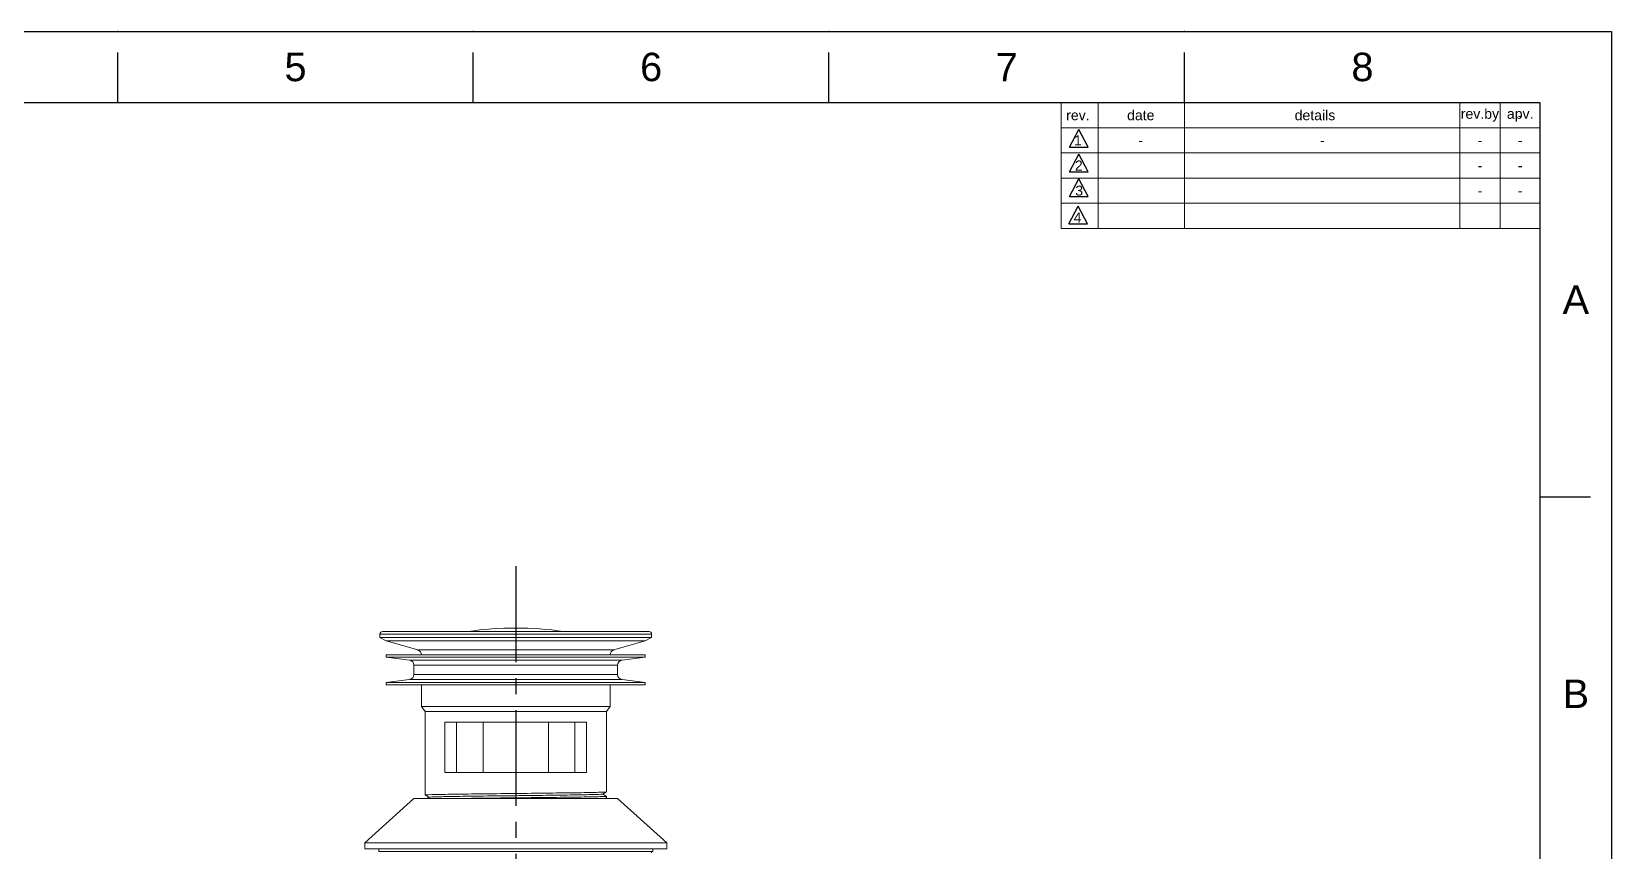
# Model space of a CAD drawing. Header units: millimetres. Extents: x -121 to 473, y -80 to 340.
# Drawn here: x 158.4 to 472.5, y 177 to 340 of the extents above; entities that cross this region are included whole.
import ezdxf

# ---------------------------------------------------------------- set-up
doc = ezdxf.new("R2010")
doc.units = ezdxf.units.MM
doc.linetypes.add('CENTER', pattern=[47.5, 22, -8.5, 8.5, -8.5])
doc.linetypes.add('CENTER2', pattern=[28.575, 19.05, -3.175, 3.175, -3.175])
doc.layers.add('FORM', color=7, linetype='Continuous', lineweight=13)
doc.layers.add('Layer1', color=1, linetype='CENTER')
doc.layers.add('TEXT', color=2, linetype='Continuous')
doc.styles.get("Standard").update_dxf_attribs({"font": 'arial.ttf'})

msp = doc.modelspace()

# ---------------------------------------------------------------- linework, layer by layer
for p, q in [((175.55, 325.9), (175.55, 335.9)), ((246.25, 325.9), (246.25, 335.9)), ((316.96, 325.9), (316.96, 335.9)), ((387.67, 325.9), (387.67, 335.9)), ((458.38, 325.9), (-107.28, 325.9)), ((458.38, -65.82), (458.38, 325.9)), ((458.38, 247.55), (468.38, 247.55))]:
    msp.add_line(p, q)
at = {"color": 0, "linetype": 'Continuous', "lineweight": 0}
for p, q in [((227.7, 220.25), (281.7, 220.25)), ((227.7, 220.25), (227.7, 219.57)), ((281.2, 220.75), (228.2, 220.75)), ((281.7, 220.25), (281.7, 219.57)), ((227.7, 219.57), (281.7, 219.57)), ((228.95, 218.87), (227.7, 219.57)), ((228.95, 218.87), (280.45, 218.87)), ((235.22, 217.08), (228.95, 218.87)), ((235.22, 217.08), (274.17, 217.08)), ((274.17, 217.08), (280.45, 218.87)), ((280.45, 218.87), (281.7, 219.57)), ((228.95, 216.12), (280.45, 216.12)), ((228.95, 216.12), (228.95, 215.62)), ((228.95, 215.62), (280.45, 215.62)), ((233.57, 215.03), (228.95, 215.62)), ((233.57, 215.03), (275.82, 215.03)), ((234.45, 214.04), (274.95, 214.04)), ((234.45, 214.04), (234.45, 212.2)), ((274.95, 214.04), (274.95, 212.2)), ((275.82, 215.03), (280.45, 215.62)), ((280.45, 216.12), (280.45, 215.62)), ((233.57, 211.21), (228.95, 210.62)), ((228.95, 210.62), (280.45, 210.62)), ((228.95, 210.62), (228.95, 210.12)), ((233.57, 211.21), (275.82, 211.21)), ((234.45, 212.2), (274.95, 212.2)), ((275.82, 211.21), (280.45, 210.62)), ((280.45, 210.62), (280.45, 210.12)), ((228.95, 210.12), (280.45, 210.12)), ((235.95, 210.12), (235.95, 205.87)), ((273.45, 210.12), (273.45, 205.87)), ((235.95, 205.87), (273.45, 205.87)), ((236.7, 204.87), (235.95, 205.87)), ((236.7, 204.87), (272.7, 204.87)), ((236.7, 204.87), (236.7, 188.24)), ((272.7, 204.87), (273.45, 205.87)), ((272.7, 204.87), (272.7, 188.86)), ((240.62, 192.74), (240.62, 202.74)), ((268.78, 202.74), (240.62, 202.74)), ((242.93, 202.74), (242.93, 192.74)), ((248.2, 192.74), (248.2, 202.74)), ((261.2, 192.74), (261.2, 202.74)), ((266.46, 192.74), (266.46, 202.74)), ((268.78, 202.74), (268.78, 192.74)), ((240.62, 192.74), (268.78, 192.74)), ((234.45, 187.53), (224.7, 178.73)), ((234.45, 187.53), (274.95, 187.53)), ((272.7, 188), (272.7, 187.61)), ((274.95, 187.53), (284.7, 178.73)), ((224.7, 178.73), (284.7, 178.73)), ((224.7, 178.73), (224.7, 177.53)), ((224.7, 177.53), (284.7, 177.53)), ((227.45, 177.53), (227.45, 177.03)), ((227.45, 177.03), (281.95, 177.03)), ((281.95, 177.53), (281.95, 177.03)), ((284.7, 178.73), (284.7, 177.53))]:
    msp.add_line(p, q, dxfattribs=at)
msp.add_lwpolyline([(-121.42, 340.04), (472.52, 340.04), (472.52, -79.96), (-121.42, -79.96)], close=True)
for centre, radius, start, end in [((228.2, 220.25), 0.5, 90, 180), ((254.7, 156.45), 65, 81.5829, 98.4171), ((281.2, 220.25), 0.5, 0, 90), ((234.95, 216.12), 1, 0, 74.0546), ((274.45, 216.12), 1, 105.9454, 180), ((233.45, 214.04), 1, 0, 82.7468), ((275.95, 214.04), 1, 97.2532, 180), ((233.45, 212.2), 1, 277.2532, 0), ((275.95, 212.2), 1, 180, 262.7468), ((281.4, 176.73), 0.3, 0, 90)]:
    msp.add_arc(centre, radius, start, end, dxfattribs=at)
for points, knots in [([(236.7, 188.23), (236.69, 188.24), (236.71, 188.25), (236.98, 188.28), (237.64, 188.31), (239.8, 188.36), (241.28, 188.38), (244.85, 188.44), (246.92, 188.46), (251.38, 188.51), (253.73, 188.54), (258.41, 188.59), (260.69, 188.62), (264.87, 188.67), (266.74, 188.69), (269.82, 188.75), (271, 188.77), (272.38, 188.82), (272.7, 188.84), (272.7, 188.86)], [3584.600306, 3584.600306, 3584.600306, 3584.600306, 3586.555702, 3586.555702, 3593.588164, 3593.588164, 3600.620627, 3600.620627, 3607.653089, 3607.653089, 3614.685551, 3614.685551, 3621.718013, 3621.718013, 3628.750475, 3628.750475, 3635.782937, 3635.782937, 3641.676201, 3641.676201, 3641.676201, 3641.676201]), ([(271.94, 188.43), (271.9, 188.4), (271.47, 188.38), (270.67, 188.35), (269.87, 188.33), (268.71, 188.3), (267.26, 188.28), (265.81, 188.26), (264.07, 188.23), (262.17, 188.21), (260.26, 188.18), (258.19, 188.16), (256.08, 188.13), (253.97, 188.11), (251.84, 188.08), (249.81, 188.06), (247.78, 188.04), (245.87, 188.01), (244.19, 187.99), (242.51, 187.96), (241.08, 187.94), (239.98, 187.91), (238.88, 187.89), (238.11, 187.87), (237.73, 187.84), (237.56, 187.83), (237.47, 187.82), (237.45, 187.81)], [1.590768, 1.590768, 1.590768, 1.590768, 1.958065, 1.958065, 1.958065, 2.326092, 2.326092, 2.326092, 2.693848, 2.693848, 2.693848, 3.061374, 3.061374, 3.061374, 3.428707, 3.428707, 3.428707, 3.796577, 3.796577, 3.796577, 4.16399, 4.16399, 4.16399, 4.531584, 4.531584, 4.531584, 4.692417, 4.692417, 4.692417, 4.692417]), ([(272.69, 188), (272.69, 188), (272.7, 188), (272.73, 187.97), (272.3, 187.95), (270.58, 187.9), (269.3, 187.87), (266.05, 187.82), (264.11, 187.79), (259.82, 187.74), (257.51, 187.72), (252.83, 187.66), (250.5, 187.64), (246.11, 187.59), (244.11, 187.56), (242.32, 187.53), (242.24, 187.53), (242.17, 187.53)], [28.024802, 28.024802, 28.024802, 28.024802, 28.129849, 28.129849, 35.162311, 35.162311, 42.194773, 42.194773, 49.227235, 49.227235, 56.259697, 56.259697, 63.292159, 63.292159, 70.324622, 70.324622, 70.638176, 70.638176, 70.638176, 70.638176]), ([(271.2, 187.53), (271.53, 187.54), (271.8, 187.55), (272.47, 187.58), (272.7, 187.59), (272.7, 187.61)], [3520.79435, 3520.79435, 3520.79435, 3520.79435, 3523.263543, 3523.263543, 3528.215638, 3528.215638, 3528.215638, 3528.215638])]:
    msp.add_open_spline(points, degree=3, knots=knots, dxfattribs=at)
for points in [[(272.69, 188.86), (272.44, 188.71), (272.19, 188.57), (271.94, 188.43)], [(237.44, 187.81), (237.2, 187.95), (236.95, 188.09), (236.7, 188.23)], [(236.97, 187.53), (237.13, 187.62), (237.29, 187.72), (237.45, 187.81)], [(271.95, 188.43), (272.2, 188.29), (272.45, 188.14), (272.69, 188)], [(272.69, 187.61), (272.65, 187.58), (272.6, 187.56), (272.56, 187.53)]]:
    msp.add_open_spline(points, degree=3, dxfattribs=at)
for p in [(175.55, 340.04), (246.25, 340.04), (316.96, 340.04), (387.67, 340.04), (458.38, 247.55)]:
    msp.add_point(p)
at = {"layer": 'FORM'}
for p, q in [((363.1, 325.9), (363.1, 300.9)), ((370.48, 325.9), (370.48, 300.9)), ((387.67, 325.9), (387.67, 300.9)), ((442.38, 325.9), (442.38, 300.9)), ((450.38, 325.9), (450.38, 300.9)), ((363.1, 320.9), (458.38, 320.9)), ((458.38, 315.9), (363.1, 315.9)), ((458.38, 310.9), (363.1, 310.9)), ((458.38, 305.9), (363.1, 305.9)), ((458.38, 300.9), (363.1, 300.9))]:
    msp.add_line(p, q, dxfattribs=at)
at = {"layer": 'Layer1', "linetype": 'CENTER2'}
msp.add_line((254.7, 233.72), (254.7, 1.47), dxfattribs=at)
at = {"layer": 'TEXT'}
for p, q in [((364.81, 317.09), (366.66, 320.58)), ((368.52, 317.09), (366.66, 320.58)), ((364.81, 317.09), (368.52, 317.09)), ((364.81, 312.15), (366.66, 315.64)), ((368.52, 312.15), (366.66, 315.64)), ((364.81, 312.15), (368.52, 312.15)), ((364.81, 307.23), (366.66, 310.73)), ((368.52, 307.23), (366.66, 310.73)), ((364.65, 301.81), (366.51, 305.3)), ((364.81, 307.23), (368.52, 307.23)), ((368.36, 301.81), (366.51, 305.3)), ((364.65, 301.81), (368.36, 301.81))]:
    msp.add_line(p, q, dxfattribs=at)

# ---------------------------------------------------------------- texts
at = {"char_height": 5.66, "attachment_point": 5}
for s, width, insert in [('5', 50, (210.9, 332.97)), ('6', 50, (281.61, 332.97)), ('7', 50, (352.31, 332.97)), ('8', 50, (423.02, 332.97)), ('A', 10, (465.45, 286.73)), ('B', 10, (465.45, 208.38))]:
    msp.add_mtext_dynamic_manual_height_columns(s, width=width, gutter_width=12.5, heights=[0], dxfattribs=dict(at, insert=insert))
at = {"layer": 'TEXT', "char_height": 2, "attachment_point": 5}
for s, width, insert in [('rev.', 5, (366.45, 323.4)), ('date', 16, (378.95, 323.4)), ('details', 45, (413.58, 323.4)), ('rev.by', 8, (446.38, 323.4)), ('apv.', 8, (454.38, 323.4)), ('-', 8, (454.38, 323.4)), ('1', 5, (366.45, 318.4)), ('-', 16, (378.95, 318.4)), ('{\\fGulim|b0|i0|c129|p50;-}', 45, (415.03, 318.4)), ('-', 8, (446.38, 318.4)), ('-', 8, (454.38, 318.4)), ('2', 5, (366.63, 313.4)), ('-', 8, (446.38, 313.4)), ('-', 8, (454.38, 313.4)), ('3', 5, (366.7, 308.4)), ('-', 8, (446.38, 308.4)), ('-', 8, (454.38, 308.4)), ('4', 5, (366.38, 303.05))]:
    msp.add_mtext_dynamic_manual_height_columns(s, width=width, gutter_width=12.5, heights=[0], dxfattribs=dict(at, insert=insert))

doc.saveas('drawing.dxf')
